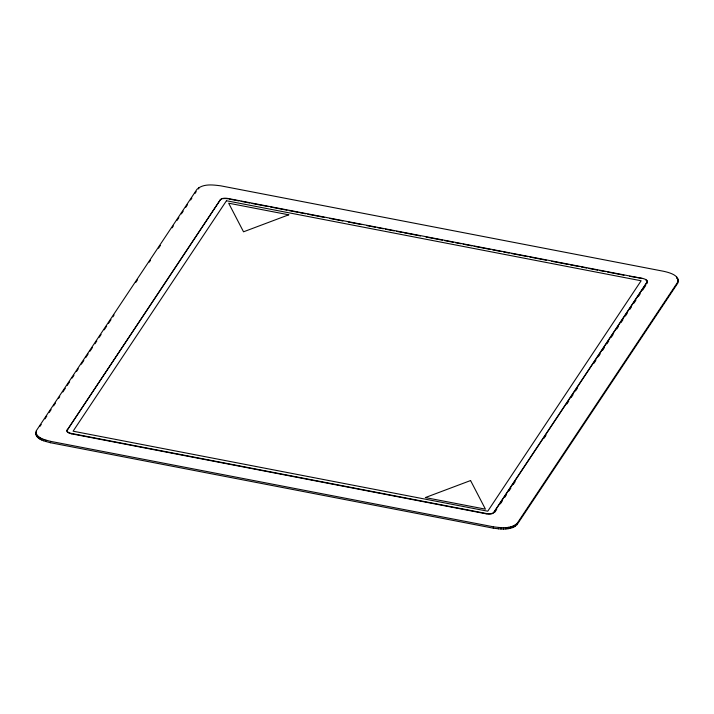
<?xml version="1.0" encoding="UTF-8"?>
<svg xmlns="http://www.w3.org/2000/svg" width="714" height="714" viewBox="0 0 714 714"><rect width="100%" height="100%" fill="white"/><g stroke="black" fill="none" stroke-linecap="round" stroke-linejoin="round"><path stroke-width="1.07" d="M35.852 432.505C35.459 439.637 45.268 441.243 50.435 442.725L493.347 528.181C501.094 529.163 510.858 530.529 517.061 524.647L677.559 283.476C680.942 275.399 669.098 272.516 663.565 271.275L220.653 185.818C212.906 184.837 203.142 183.471 196.939 189.353L36.441 430.524L35.852 432.505C37.521 438.628 45.366 439.895 50.587 441.359L493.49 526.816C501.246 527.807 511.001 529.163 517.204 523.282L677.711 282.119L678.3 280.129M35.905 434.915L36.048 433.55M36.289 431.881L36.441 430.524M36.441 435.968L36.584 434.603M37.289 437.013L37.44 435.647M38.458 438.03L38.601 436.673M39.904 439.012L40.055 437.646M41.617 439.931L41.76 438.566M43.563 440.779L43.706 439.413M45.705 441.529L45.848 440.172M50.435 442.725L50.587 441.359M645.411 279.709A6.23 2.481 6.2 0 1 647.098 282.262L493.731 512.706A6.23 2.481 6.2 0 1 486.207 513.821L71.543 433.817A6.23 2.481 6.2 0 1 67.045 430.372L220.456 199.59A6.23 2.481 6.2 0 1 227.98 198.474L642.645 278.478A6.23 2.481 6.2 0 1 647.134 281.923L646.955 283.628M71.543 433.817L71.579 433.478A6.23 2.481 6.2 0 1 67.089 430.033M198.679 188.987L198.822 187.621M67.045 430.372L220.456 199.59M227.98 198.474L227.945 198.813A6.23 2.481 6.2 0 0 223.25 198.662M486.207 513.821L486.243 513.482A6.23 2.481 6.2 0 0 493.767 512.357L647.134 281.923M493.347 528.181L493.49 526.816M498.408 528.878L498.559 527.512M500.951 529.029L501.103 527.664M503.45 529.038L503.602 527.682M505.86 528.913L506.003 527.557M508.127 528.655L508.279 527.289M510.233 528.262L510.385 526.896M512.125 527.744L512.277 526.388M513.785 527.119L513.937 525.754M515.178 526.379L515.321 525.013M517.061 524.647L517.204 523.282M642.645 278.478L629.48 276.282M676.56 278.353L676.711 276.987M677.559 283.476L677.711 282.119M678.095 279.085L678.148 281.494M39.993 426.32L41.233 424.464M44.937 418.895L46.785 416.119M49.257 412.406L51.105 409.622M53.577 405.909L55.433 403.133M58.512 398.492L59.753 396.636M62.841 391.995L65.304 388.291M67.161 385.506L69.624 381.794M72.096 378.09L73.953 375.305M76.416 371.592L78.272 368.808M81.36 364.176L83.824 360.463M85.68 357.678L88.143 353.966M90 351.19L92.472 347.477M94.935 343.764L96.792 340.98M99.255 337.276L101.111 334.491M104.199 329.85L106.663 326.146M108.519 323.362L110.991 319.649M112.839 316.864L114.07 315.008M135.678 282.548L137.534 279.763M149.262 262.145L150.493 260.289M158.526 248.231L160.373 245.446M172.101 227.82L173.341 225.963M177.045 220.403L178.893 217.618M181.365 213.905L183.212 211.13M185.685 207.417L187.532 204.632M190.62 199.991L191.861 198.144M194.94 193.503L196.18 191.647M494.829 512.197L496.676 509.421M500.371 503.87L502.219 501.094M504.682 497.39L506.529 494.615M508.993 490.911L510.84 488.135M513.304 484.44L515.151 481.664M544.095 438.164L545.942 435.388M566.889 403.928L568.737 401.152M571.2 397.448L573.047 394.672M575.511 390.969L577.358 388.193M593.986 363.212L595.833 360.436M598.296 356.732L600.144 353.957M602.607 350.253L604.455 347.477M606.918 343.773L608.765 340.997M611.229 337.294L613.076 334.518M616.771 328.967L618.619 326.191M621.082 322.487L622.929 319.711M625.393 316.016L627.24 313.241M629.703 309.537L631.551 306.761M634.014 303.057L635.862 300.282M638.325 296.578L640.172 293.802M642.645 290.098L645.724 285.475M229.033 199.028L238.887 200.92M241.073 201.348L249.829 203.035M252.015 203.454L268.428 206.623M270.615 207.042L287.028 210.211M289.215 210.639L297.961 212.326M300.157 212.745L305.628 213.798M307.814 214.227L324.227 217.386M329.698 218.448L342.827 220.974M348.298 222.036L361.427 224.571M366.898 225.624L375.644 227.311M377.831 227.73L383.302 228.792M385.498 229.212L394.244 230.899M396.431 231.318L401.902 232.38M404.097 232.8L420.501 235.968M425.972 237.021L442.385 240.19M444.572 240.609L453.328 242.296M455.514 242.724L460.985 243.777M463.172 244.197L471.927 245.893M474.114 246.312L490.527 249.481M492.714 249.9L501.469 251.587M503.656 252.006L509.127 253.068M511.313 253.488L527.726 256.656M529.913 257.076L546.326 260.244M551.797 261.297L568.21 264.466M570.397 264.885L579.152 266.572M581.339 267L586.81 268.053M588.996 268.473L597.752 270.169M599.938 270.588L605.41 271.641M607.596 272.061L624.009 275.229M71.579 433.478L486.243 513.482M220.412 199.938A6.23 2.481 6.2 0 1 221.983 198.947M226.463 200.75L73.096 431.194L487.76 511.206L641.127 280.763L226.463 200.75M288.759 214.798L243.528 231.809L228.667 203.204L288.759 214.798M470.571 480.549L425.348 497.569L485.431 509.162L470.571 480.549"/></g></svg>
